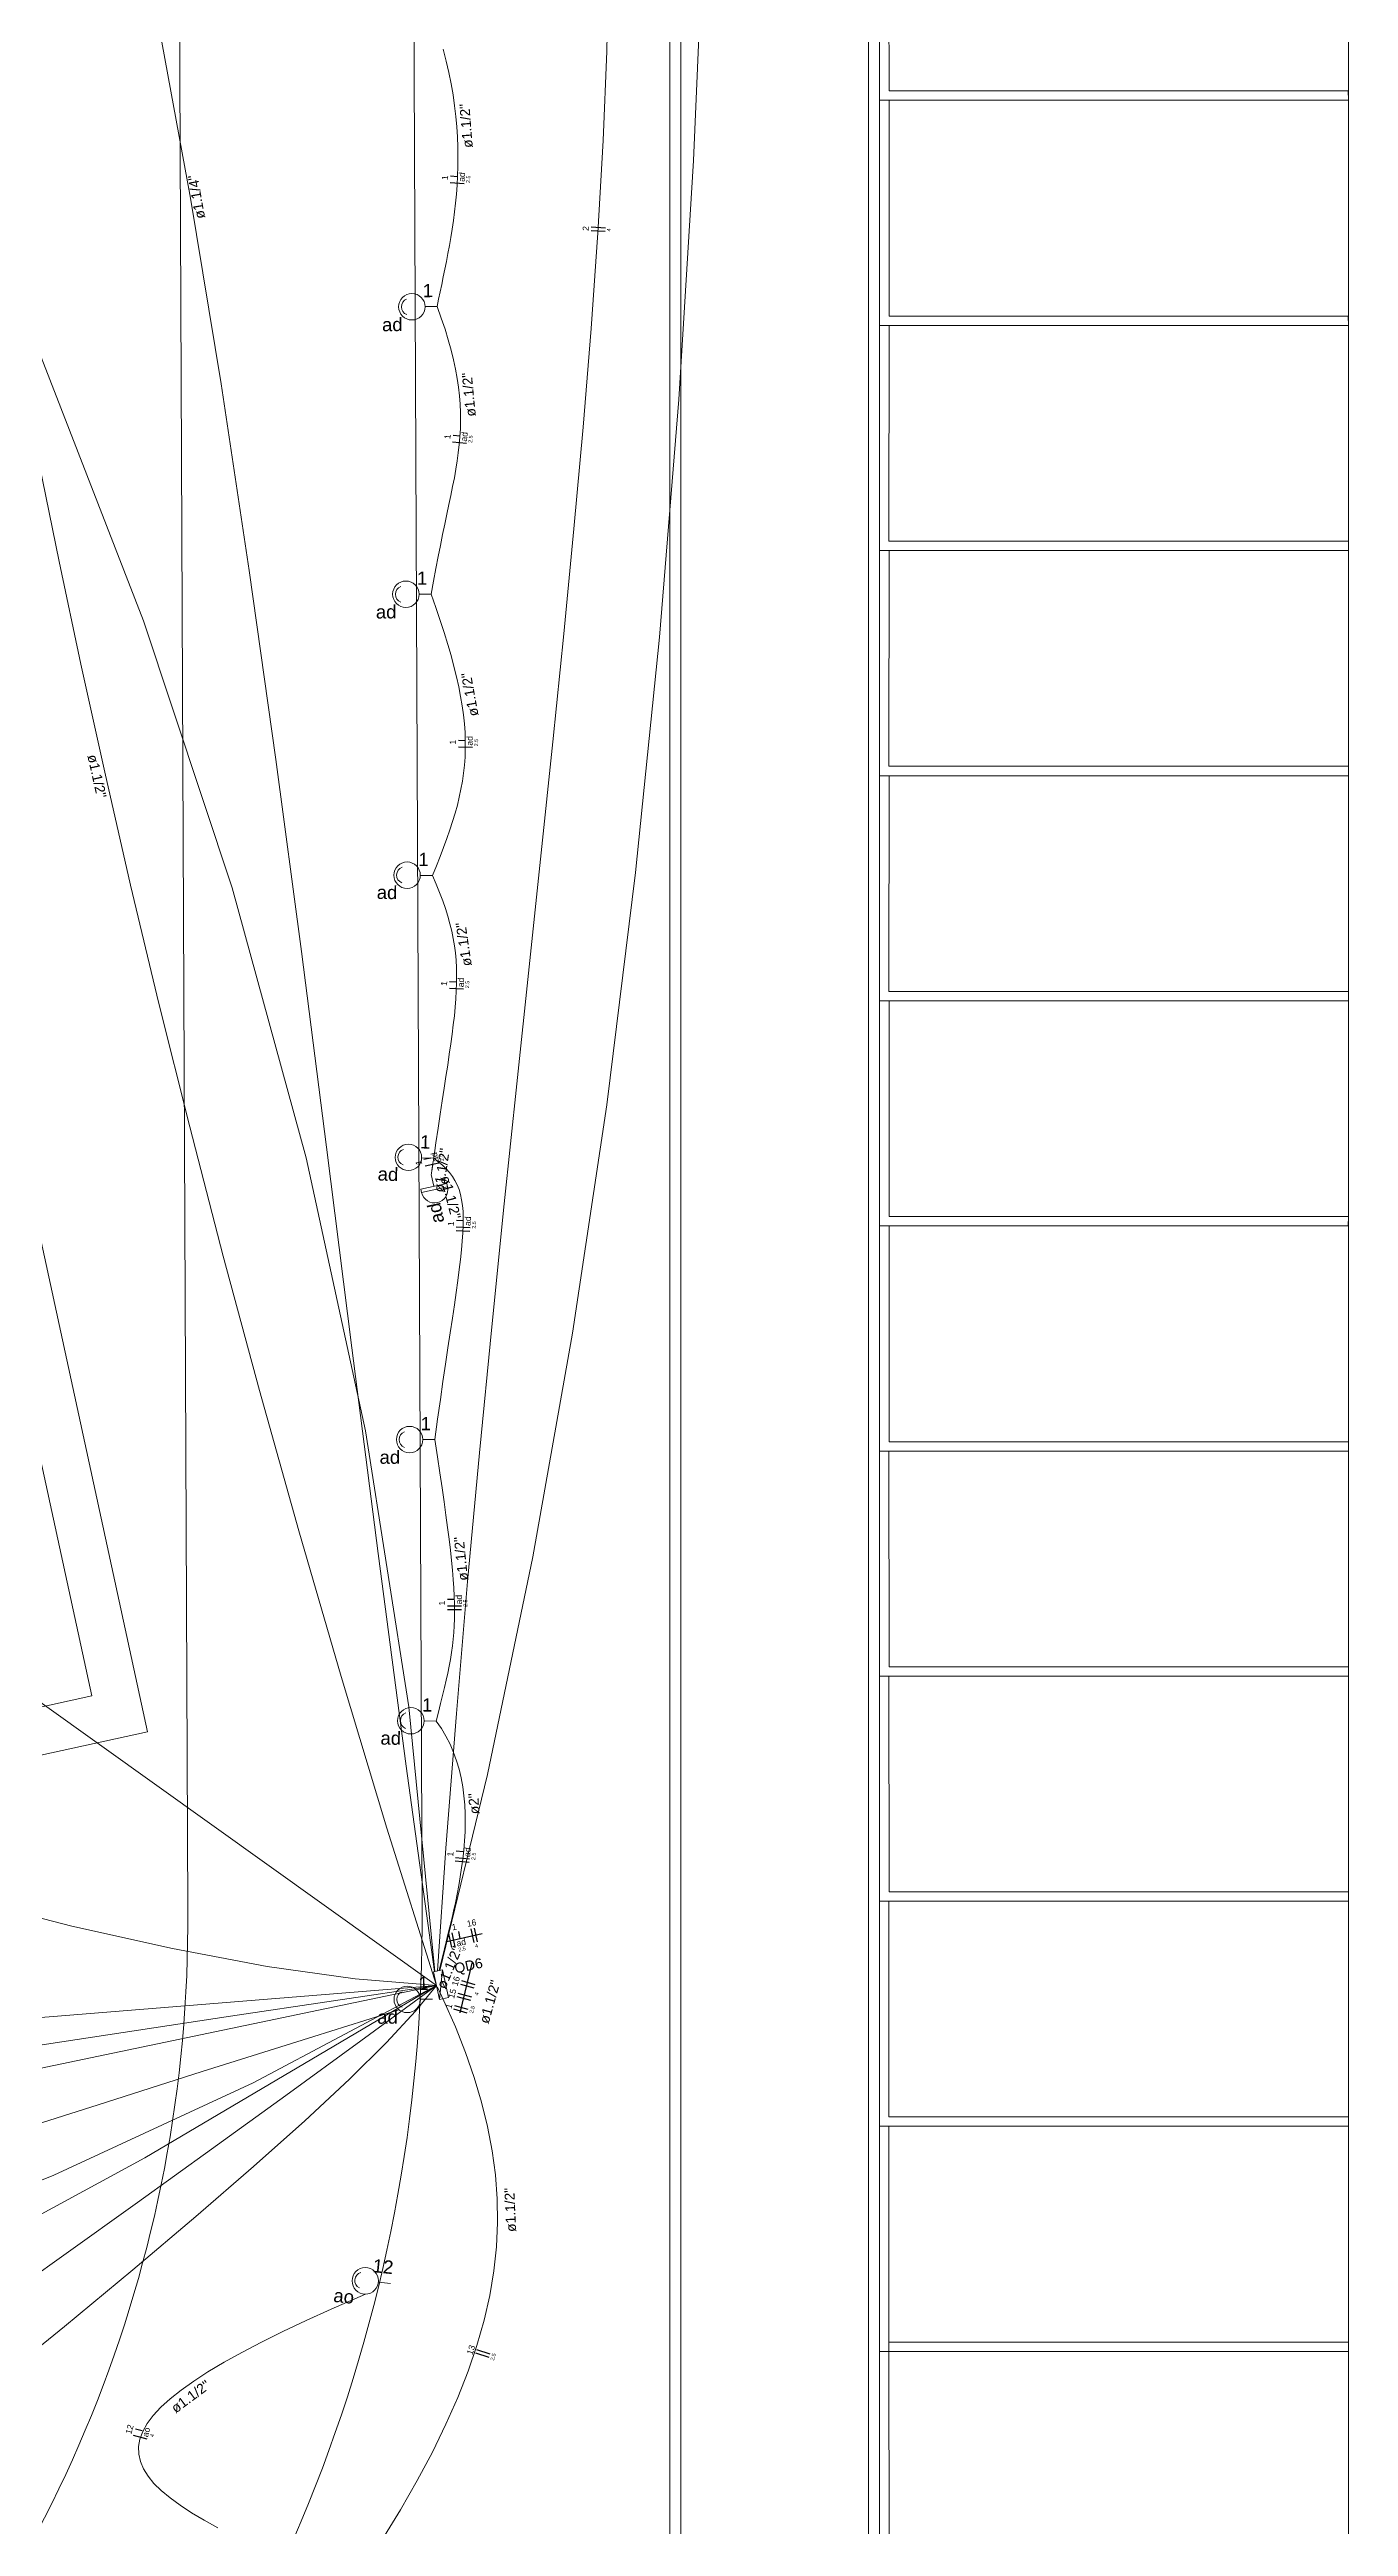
# Model space of a CAD drawing. Header units: millimetres. Extents: x -395 to 1008, y 9 to 692.
# Drawn here: x -28.12 to -14.26, y 34.3 to 60.7 of the extents above; entities that cross this region are included whole.
import ezdxf

# ---------------------------------------------------------------- set-up
doc = ezdxf.new("R2010")
doc.units = ezdxf.units.MM
doc.header["$LTSCALE"] = 0.1
doc.header["$MEASUREMENT"] = 0
for name, color, linetype, lineweight in [('.10 ultra fina', 240, 'Continuous', 5), ('.15', 150, 'Continuous', 15), ('.20', 130, 'Continuous', 5), ('.25', 70, 'Continuous', 5), ('.30', 50, 'Continuous', 5), ('.40 Interno parede', 27, 'Continuous', 5)]:
    doc.layers.add(name, color=color, linetype=linetype, lineweight=lineweight)
doc.layers.add('EL-Textos_fios', color=7, linetype='Continuous')
doc.styles.add('Arial', font='arial.ttf')

# ---------------------------------------------------------------- blocks, each defined once
blk = doc.blocks.new('eeetet')
at = {"layer": '.10 ultra fina', "color": 240, "lineweight": 5}
for p, q in [((671.697, 79.588), (671.697, 174.363)), ((671.817, 79.468), (671.817, 174.363)), ((673.817, 78.821), (673.817, 174.365)), ((673.937, 78.871), (673.937, 174.365)), ((678.937, 72.248), (678.938, 174.37)), ((666.556, 100.955), (666.315, 156.988)), ((669.056, 100.977), (668.815, 157.009)), ((673.937, 123.946), (673.937, 120.247)), ((674.037, 120.347), (674.036, 122.647)), ((666.128, 102.853), (661.996, 121.859)), ((665.533, 103.236), (661.613, 121.264)), ((673.937, 120.247), (678.937, 120.247)), ((678.936, 120.347), (674.037, 120.347)), ((674.037, 117.947), (674.037, 120.247)), ((678.937, 120.247), (678.936, 120.347)), ((673.937, 117.847), (678.937, 117.847)), ((674.036, 115.547), (674.037, 117.848)), ((678.936, 117.947), (674.037, 117.947)), ((678.937, 117.847), (678.936, 117.947)), ((673.936, 115.447), (678.937, 115.447)), ((678.937, 115.547), (674.036, 115.547)), ((674.036, 113.147), (674.037, 115.447)), ((678.937, 115.447), (678.937, 115.547)), ((673.936, 113.047), (678.937, 113.047)), ((678.937, 113.147), (674.036, 113.147)), ((674.036, 110.747), (674.037, 113.047)), ((678.937, 113.047), (678.937, 113.147)), ((673.937, 110.647), (678.937, 110.647)), ((678.937, 110.747), (674.036, 110.747)), ((674.037, 108.347), (674.037, 110.647)), ((678.937, 110.647), (678.937, 110.747)), ((678.937, 108.347), (674.037, 108.347)), ((678.936, 108.247), (678.937, 108.347)), ((673.937, 108.247), (678.936, 108.247)), ((674.037, 105.947), (674.037, 108.247)), ((678.937, 105.947), (674.037, 105.947)), ((678.937, 105.847), (678.937, 105.947)), ((673.937, 105.847), (678.937, 105.847)), ((674.037, 103.548), (674.036, 105.847)), ((678.937, 103.548), (674.037, 103.548)), ((673.937, 103.448), (678.937, 103.448)), ((674.037, 101.148), (674.036, 103.448)), ((657.911, 101.578), (665.533, 103.236)), ((655.575, 100.558), (666.128, 102.853)), ((678.936, 101.148), (674.037, 101.148)), ((673.937, 101.048), (678.937, 101.048)), ((674.036, 98.748), (674.036, 101.048)), ((673.936, 98.648), (678.937, 98.648)), ((678.936, 98.748), (674.036, 98.748)), ((674.036, 96.348), (674.036, 98.647)), ((673.937, 96.248), (678.937, 96.248)), ((678.936, 96.348), (674.036, 96.348)), ((674.037, 94.048), (674.036, 96.348))]:
    blk.add_line(p, q, dxfattribs=at)
for radius in [14, 16.5]:
    blk.add_arc((652.557, 100.834), radius, 270.1186, 0.4929, dxfattribs=at)

msp = doc.modelspace()

# ---------------------------------------------------------------- linework, layer by layer
at = {"layer": '.15', "color": 150, "lineweight": 15}
for p, q in [((-24.112, 57.961), (-23.983, 57.963)), ((-24.176, 54.895), (-24.047, 54.896)), ((-24.163, 51.897), (-24.034, 51.896)), ((-24.149, 48.886), (-24.02, 48.882)), ((-23.881, 48.613), (-24.157, 48.553)), ((-24.019, 48.583), (-24.046, 48.709)), ((-23.881, 48.613), (-23.873, 48.576)), ((-24.157, 48.553), (-24.149, 48.516)), ((-23.873, 48.576), (-24.149, 48.516)), ((-23.873, 48.576), (-24.149, 48.516)), ((-24.136, 45.882), (-24.007, 45.882)), ((-24.123, 42.883), (-23.994, 42.882)), ((-23.927, 40.229), (-24.024, 40.208)), ((-24.024, 40.208), (-23.96, 39.914)), ((-23.927, 40.229), (-23.96, 39.914)), ((-23.927, 40.229), (-23.863, 39.935)), ((-24.161, 39.915), (-24.033, 39.916)), ((-23.863, 39.935), (-23.96, 39.914)), ((-24.609, 36.9), (-24.482, 36.887))]:
    msp.add_line(p, q, dxfattribs=at)
for centre in [(-24.253, 57.959), (-24.317, 54.894), (-24.304, 51.899), (-24.29, 48.891), (-24.277, 45.882), (-24.264, 42.885), (-24.302, 39.914), (-24.75, 36.914)]:
    msp.add_circle(centre, 0.141, dxfattribs=at)
for centre, radius, start, end in [((-24.277, 57.959), 0.0881, 111.1365, 250.5067), ((-24.341, 54.894), 0.0881, 110.552, 249.9222), ((-24.328, 51.9), 0.0881, 109.4968, 248.867), ((-24.314, 48.892), 0.0881, 108.3666, 247.7368), ((-24.011, 48.546), 0.141, 192.2675, 12.2675), ((-24.301, 45.882), 0.0881, 110.3639, 249.7341), ((-24.288, 42.885), 0.0881, 109.7148, 249.085), ((-24.327, 39.914), 0.0881, 110.7144, 250.0846), ((-24.774, 36.917), 0.0881, 104.5312, 243.9014)]:
    msp.add_arc(centre, radius, start, end, dxfattribs=at)
at = {"layer": '.20', "color": 130, "lineweight": 20}
for points in [[(-90.162, 91.695), (-88.231, 89.862), (-86.119, 87.913), (-83.803, 85.832), (-81.257, 83.604), (-78.458, 81.216), (-75.381, 78.651), (-72.002, 75.895), (-68.297, 72.934), (-64.241, 69.752), (-59.81, 66.335), (-54.98, 62.668), (-49.726, 58.736), (-44.025, 54.524), (-37.852, 50.017), (-31.182, 45.201), (-23.992, 40.061)], [(-35.103, 85.061), (-33.918, 82.544), (-32.844, 80.122), (-31.874, 77.786), (-30.999, 75.526), (-30.214, 73.334), (-29.51, 71.2), (-28.882, 69.115), (-28.321, 67.071), (-27.821, 65.058), (-27.375, 63.067), (-26.976, 61.09), (-26.616, 59.117), (-26.289, 57.139), (-25.987, 55.148), (-25.704, 53.133), (-25.432, 51.087), (-25.164, 49), (-24.893, 46.862), (-24.612, 44.666), (-24.314, 42.402), (-24.013, 40.21)], [(-45.796, 83.59), (-43.586, 81.142), (-41.459, 78.655), (-39.422, 76.13), (-37.481, 73.566), (-35.642, 70.965), (-33.912, 68.328), (-32.297, 65.654), (-30.803, 62.945), (-29.437, 60.2), (-28.206, 57.422), (-27.115, 54.609), (-26.171, 51.764), (-25.38, 48.885), (-24.749, 45.975), (-24.285, 43.033), (-24.007, 40.212)], [(-21.734, 83.688), (-21.558, 81.52), (-21.403, 79.272), (-21.272, 76.952), (-21.167, 74.571), (-21.092, 72.138), (-21.049, 69.661), (-21.041, 67.152), (-21.07, 64.619), (-21.139, 62.071), (-21.25, 59.519), (-21.407, 56.971), (-21.611, 54.437), (-21.866, 51.927), (-22.175, 49.45), (-22.539, 47.015), (-22.961, 44.632), (-23.445, 42.311), (-23.953, 40.223)], [(-23.981, 40.217), (-23.89, 41.527), (-23.778, 42.963), (-23.658, 44.368), (-23.532, 45.742), (-23.401, 47.084), (-23.269, 48.395), (-23.135, 49.675), (-23.003, 50.922), (-22.874, 52.138), (-22.75, 53.321), (-22.633, 54.472), (-22.524, 55.59), (-22.426, 56.675), (-22.34, 57.728), (-22.268, 58.747), (-22.212, 59.733), (-22.174, 60.685), (-22.155, 61.603)], [(-29.065, 60.752), (-28.923, 59.957), (-28.769, 59.114), (-28.604, 58.222), (-28.424, 57.281), (-28.229, 56.289), (-28.016, 55.245), (-27.784, 54.148), (-27.53, 52.998), (-27.253, 51.793), (-26.951, 50.532), (-26.623, 49.215), (-26.266, 47.839), (-25.879, 46.405), (-25.46, 44.911), (-25.007, 43.357), (-24.519, 41.74), (-23.992, 40.061)], [(-23.983, 57.963), (-23.968, 58.04), (-23.952, 58.118), (-23.935, 58.198), (-23.919, 58.278), (-23.902, 58.359), (-23.885, 58.442), (-23.869, 58.527), (-23.853, 58.612), (-23.838, 58.699), (-23.823, 58.788), (-23.81, 58.878), (-23.798, 58.97), (-23.787, 59.063), (-23.778, 59.158), (-23.771, 59.255), (-23.765, 59.354), (-23.762, 59.455), (-23.761, 59.557), (-23.762, 59.662), (-23.767, 59.769), (-23.774, 59.878), (-23.784, 59.989), (-23.797, 60.102), (-23.814, 60.218), (-23.834, 60.336), (-23.858, 60.456), (-23.886, 60.579), (-23.919, 60.705)], [(-24.047, 54.896), (-24.023, 55.035), (-23.998, 55.168), (-23.973, 55.295), (-23.949, 55.415), (-23.925, 55.531), (-23.902, 55.642), (-23.879, 55.748), (-23.858, 55.85), (-23.837, 55.948), (-23.818, 56.044), (-23.8, 56.136), (-23.784, 56.227), (-23.77, 56.315), (-23.758, 56.403), (-23.748, 56.489), (-23.74, 56.574), (-23.735, 56.66), (-23.733, 56.746), (-23.734, 56.833), (-23.737, 56.92), (-23.744, 57.01), (-23.755, 57.102), (-23.769, 57.196), (-23.787, 57.293), (-23.808, 57.394), (-23.834, 57.498), (-23.865, 57.607), (-23.899, 57.72), (-23.939, 57.839), (-23.983, 57.963)], [(-24.034, 51.896), (-23.992, 51.999), (-23.952, 52.099), (-23.915, 52.196), (-23.88, 52.29), (-23.848, 52.382), (-23.819, 52.471), (-23.792, 52.559), (-23.768, 52.646), (-23.747, 52.732), (-23.729, 52.817), (-23.714, 52.901), (-23.701, 52.986), (-23.692, 53.071), (-23.686, 53.156), (-23.683, 53.243), (-23.683, 53.331), (-23.686, 53.421), (-23.693, 53.512), (-23.703, 53.607), (-23.716, 53.703), (-23.733, 53.803), (-23.753, 53.906), (-23.777, 54.013), (-23.804, 54.125), (-23.835, 54.24), (-23.87, 54.36), (-23.909, 54.486), (-23.951, 54.616), (-23.997, 54.753), (-24.047, 54.896)], [(-24.02, 48.882), (-23.997, 49.047), (-23.974, 49.203), (-23.952, 49.352), (-23.93, 49.493), (-23.909, 49.627), (-23.89, 49.754), (-23.871, 49.875), (-23.854, 49.99), (-23.838, 50.1), (-23.824, 50.205), (-23.811, 50.305), (-23.8, 50.401), (-23.791, 50.493), (-23.784, 50.582), (-23.779, 50.668), (-23.776, 50.752), (-23.776, 50.833), (-23.778, 50.913), (-23.782, 50.992), (-23.789, 51.07), (-23.799, 51.147), (-23.812, 51.225), (-23.828, 51.302), (-23.847, 51.381), (-23.869, 51.461), (-23.895, 51.543), (-23.924, 51.627), (-23.957, 51.713), (-23.994, 51.803), (-24.034, 51.896)], [(-24.02, 48.882), (-24.022, 48.874), (-24.023, 48.866), (-24.024, 48.859), (-24.025, 48.852), (-24.026, 48.845), (-24.027, 48.839), (-24.028, 48.833), (-24.028, 48.828), (-24.029, 48.823), (-24.03, 48.818), (-24.031, 48.813), (-24.031, 48.809), (-24.032, 48.804), (-24.033, 48.8), (-24.033, 48.796), (-24.034, 48.791), (-24.034, 48.787), (-24.035, 48.782), (-24.036, 48.778), (-24.036, 48.773), (-24.037, 48.768), (-24.038, 48.763), (-24.039, 48.758), (-24.04, 48.752), (-24.041, 48.746), (-24.041, 48.739), (-24.043, 48.733), (-24.044, 48.725), (-24.045, 48.717), (-24.046, 48.709)], [(-24.007, 45.882), (-23.978, 46.101), (-23.949, 46.308), (-23.921, 46.503), (-23.894, 46.687), (-23.868, 46.86), (-23.844, 47.022), (-23.821, 47.175), (-23.8, 47.318), (-23.78, 47.452), (-23.763, 47.577), (-23.747, 47.694), (-23.734, 47.803), (-23.723, 47.904), (-23.715, 47.999), (-23.709, 48.087), (-23.705, 48.168), (-23.705, 48.244), (-23.707, 48.314), (-23.713, 48.379), (-23.722, 48.439), (-23.734, 48.496), (-23.75, 48.548), (-23.77, 48.597), (-23.793, 48.644), (-23.82, 48.687), (-23.852, 48.729), (-23.887, 48.769), (-23.927, 48.807), (-23.971, 48.845), (-24.02, 48.882)], [(-23.994, 42.882), (-23.97, 42.978), (-23.947, 43.069), (-23.925, 43.155), (-23.905, 43.238), (-23.887, 43.317), (-23.87, 43.393), (-23.855, 43.467), (-23.842, 43.539), (-23.831, 43.611), (-23.821, 43.682), (-23.813, 43.753), (-23.806, 43.824), (-23.802, 43.897), (-23.799, 43.972), (-23.798, 44.049), (-23.799, 44.129), (-23.801, 44.212), (-23.806, 44.3), (-23.812, 44.392), (-23.82, 44.49), (-23.83, 44.593), (-23.842, 44.703), (-23.856, 44.82), (-23.872, 44.944), (-23.889, 45.077), (-23.909, 45.218), (-23.931, 45.369), (-23.954, 45.529), (-23.98, 45.7), (-24.007, 45.882)], [(-23.962, 40.221), (-23.941, 40.311), (-23.924, 40.38), (-23.906, 40.452), (-23.888, 40.527), (-23.868, 40.605), (-23.848, 40.687), (-23.828, 40.77), (-23.809, 40.856), (-23.789, 40.945), (-23.771, 41.035), (-23.753, 41.127), (-23.737, 41.22), (-23.722, 41.315), (-23.71, 41.41), (-23.699, 41.506), (-23.691, 41.603), (-23.686, 41.7), (-23.684, 41.797), (-23.685, 41.894), (-23.689, 41.99), (-23.698, 42.086), (-23.71, 42.181), (-23.727, 42.275), (-23.749, 42.368), (-23.776, 42.459), (-23.808, 42.548), (-23.845, 42.635), (-23.889, 42.72), (-23.938, 42.802), (-23.994, 42.882)], [(-23.992, 40.061), (-24.857, 40.134), (-25.797, 40.266), (-26.806, 40.455), (-27.879, 40.695), (-29.01, 40.985)], [(-90.929, 38.518), (-85.632, 38.039), (-79.856, 37.731), (-73.578, 37.59), (-66.772, 37.612), (-59.416, 37.794), (-51.484, 38.134), (-42.952, 38.627), (-33.796, 39.27), (-23.992, 40.061)], [(-90.412, 32.78), (-85.747, 32.507), (-80.697, 32.43), (-75.242, 32.558), (-69.361, 32.902), (-63.034, 33.472), (-56.24, 34.277), (-48.96, 35.329), (-41.172, 36.636), (-32.856, 38.21), (-23.992, 40.061)], [(-88.83, 29.854), (-84.651, 29.816), (-80.534, 29.838), (-76.485, 29.92), (-72.51, 30.061), (-68.615, 30.261), (-64.806, 30.52), (-61.089, 30.836), (-57.471, 31.211), (-53.958, 31.642), (-50.556, 32.131), (-47.271, 32.676), (-44.109, 33.277), (-41.077, 33.934), (-38.18, 34.646), (-35.425, 35.414), (-32.818, 36.236), (-30.365, 37.112), (-28.072, 38.041), (-25.946, 39.025), (-23.992, 40.061)], [(-23.992, 40.061), (-26.188, 39.736), (-28.315, 39.412), (-30.377, 39.088), (-32.379, 38.766), (-34.326, 38.446), (-36.222, 38.129), (-38.071, 37.815), (-39.878, 37.506), (-41.648, 37.202), (-43.385, 36.904), (-45.094, 36.613), (-46.779, 36.328), (-48.445, 36.052), (-50.096, 35.784), (-51.736, 35.526), (-53.372, 35.278), (-55.006, 35.041), (-56.643, 34.815)], [(-56.333, 27.858), (-53.546, 28.372), (-50.731, 28.978), (-47.888, 29.687), (-45.016, 30.505), (-42.113, 31.443), (-39.178, 32.508), (-36.211, 33.711), (-33.21, 35.058), (-30.174, 36.56), (-27.102, 38.225), (-23.992, 40.061)], [(-32.624, 33.937), (-31.848, 34.468), (-31.073, 35.003), (-30.298, 35.542), (-29.522, 36.085), (-28.744, 36.634), (-27.964, 37.189), (-27.18, 37.749), (-26.392, 38.317), (-25.598, 38.891), (-24.799, 39.472), (-23.992, 40.061)], [(-23.992, 40.061), (-24.213, 39.787), (-24.524, 39.453), (-24.92, 39.063), (-25.395, 38.621), (-25.942, 38.132), (-26.556, 37.6), (-27.23, 37.031), (-27.959, 36.428), (-28.736, 35.797), (-29.556, 35.142), (-30.411, 34.467), (-31.297, 33.777)], [(-24.574, 34.149), (-24.376, 34.473), (-24.197, 34.786), (-24.034, 35.089), (-23.89, 35.384), (-23.763, 35.671), (-23.653, 35.951), (-23.559, 36.226), (-23.483, 36.494), (-23.423, 36.759), (-23.379, 37.02), (-23.351, 37.278), (-23.339, 37.534), (-23.343, 37.789), (-23.362, 38.045), (-23.396, 38.301), (-23.446, 38.558), (-23.51, 38.818), (-23.589, 39.082), (-23.682, 39.349), (-23.789, 39.621), (-23.911, 39.9), (-23.979, 40.045)], [(-28.64, 38.46), (-27.601, 38.791), (-26.489, 39.144), (-25.3, 39.519), (-24.391, 39.804)], [(-26.322, 34.28), (-26.47, 34.361), (-26.605, 34.441), (-26.726, 34.521), (-26.833, 34.599), (-26.926, 34.677), (-27.004, 34.754), (-27.067, 34.832), (-27.116, 34.909), (-27.149, 34.987), (-27.167, 35.066), (-27.168, 35.146), (-27.154, 35.227), (-27.123, 35.309), (-27.076, 35.392), (-27.012, 35.478), (-26.93, 35.566), (-26.831, 35.656), (-26.715, 35.749), (-26.58, 35.844), (-26.428, 35.943), (-26.256, 36.045), (-26.066, 36.15), (-25.857, 36.26), (-25.629, 36.373), (-25.381, 36.491), (-25.113, 36.613), (-24.748, 36.773)]]:
    msp.add_lwpolyline(points, dxfattribs=at)
at = {"layer": '.25', "color": 70, "lineweight": 25}
for p, q in [((-23.695, 59.269), (-23.844, 59.279)), ((-23.765, 59.345), (-23.84, 59.35)), ((-22.192, 58.761), (-22.341, 58.77)), ((-22.189, 58.798), (-22.339, 58.808)), ((-23.671, 56.5), (-23.821, 56.515)), ((-23.739, 56.578), (-23.813, 56.586)), ((-23.607, 53.261), (-23.757, 53.263)), ((-23.681, 53.333), (-23.756, 53.334)), ((-23.775, 50.758), (-23.85, 50.761)), ((-23.703, 50.684), (-23.853, 50.69)), ((-24.052, 48.883), (-24.126, 48.867)), ((-23.964, 48.83), (-24.11, 48.798)), ((-23.633, 48.101), (-23.782, 48.109)), ((-23.631, 48.139), (-23.78, 48.147)), ((-23.702, 48.214), (-23.776, 48.218)), ((-23.798, 44.176), (-23.873, 44.176)), ((-23.723, 44.105), (-23.873, 44.105)), ((-23.723, 44.067), (-23.873, 44.068)), ((-23.706, 41.488), (-23.78, 41.495)), ((-23.641, 41.373), (-23.79, 41.387)), ((-23.638, 41.41), (-23.787, 41.424)), ((-23.59, 40.519), (-23.622, 40.666)), ((-23.553, 40.527), (-23.585, 40.674)), ((-23.827, 40.468), (-23.859, 40.615)), ((-23.79, 40.476), (-23.822, 40.623)), ((-23.737, 40.564), (-23.753, 40.638)), ((-23.624, 39.901), (-23.769, 39.942)), ((-23.614, 39.937), (-23.759, 39.978)), ((-23.587, 40.034), (-23.732, 40.074)), ((-23.577, 40.07), (-23.721, 40.111)), ((-23.662, 39.768), (-23.806, 39.809)), ((-23.651, 39.805), (-23.796, 39.845)), ((-23.418, 36.133), (-23.561, 36.178)), ((-23.429, 36.097), (-23.572, 36.142)), ((-27.077, 35.225), (-27.221, 35.265)), ((-27.13, 35.313), (-27.202, 35.333))]:
    msp.add_line(p, q, dxfattribs=at)
at = {"layer": 'EL-Textos_fios'}
for p, q in [((-23.88, 40.533), (-23.502, 40.615)), ((-23.739, 39.771), (-23.606, 40.315))]:
    msp.add_line(p, q, dxfattribs=at)

# ---------------------------------------------------------------- block references
at = {"layer": '.30'}
msp.add_blockref('eeetet', (-693.2, -60.087), dxfattribs=at)

# ---------------------------------------------------------------- texts
at = {"layer": '.40 Interno parede', "color": 27, "line_spacing_factor": 0.9, "style": 'Arial'}
for s, insert, char_height, width, attachment_point, rotation in [('ø1.1/2"', (-23.619, 59.892), 0.1059, 0.92508, 8, 94.4812), ('ø1.1/4"', (-26.496, 59.139), 0.1059, 0.92508, 8, 99.8957), ('1', (-23.867, 59.333), 0.0653, 0.10011, 8, 86.2879), ('ad', (-23.687, 59.34), 0.0653, 0.20021, 8, 86.2879), ('2.5', (-23.631, 59.317), 0.0406, 0.15292, 8, 86.2879), ('2', (-22.366, 58.791), 0.0653, 0.10011, 8, 86.3739), ('4', (-22.13, 58.776), 0.0406, 0.06118, 8, 86.3739), ('1', (-24.081, 58.061), 0.141, 0.2169, 8, 0.8207), ('ad', (-24.461, 57.697), 0.1412, 0.4338, 8, 0.8207), ('ø1.1/2"', (-23.59, 57.028), 0.1059, 0.92508, 8, 95.4896), ('1', (-23.841, 56.57), 0.0653, 0.10011, 8, 84.1966), ('ad', (-23.661, 56.57), 0.0653, 0.20021, 8, 84.1966), ('2.5', (-23.606, 56.546), 0.0406, 0.15292, 8, 84.1966), ('1', (-24.143, 54.995), 0.141, 0.2169, 8, 0.2362), ('ad', (-24.527, 54.634), 0.1412, 0.4338, 8, 0.2362), ('ø1.1/2"', (-23.58, 53.835), 0.1059, 0.92508, 8, 100.3311), ('ad', (-23.603, 53.331), 0.0653, 0.20021, 8, 89.0267), ('2.5', (-23.546, 53.312), 0.0406, 0.15292, 8, 89.0267), ('ø1.1/2"', (-27.666, 52.942), 0.1059, 0.92508, 8, 282.7208), ('1', (-23.783, 53.316), 0.0653, 0.10011, 8, 89.0267), ('1', (-24.129, 51.997), 0.141, 0.2169, 8, 359.182), ('ad', (-24.519, 51.643), 0.1412, 0.4338, 8, 359.182), ('ø1.1/2"', (-23.645, 51.17), 0.1059, 0.92508, 8, 98.3888), ('1', (-23.877, 50.744), 0.0653, 0.10011, 8, 87.3479), ('ad', (-23.697, 50.754), 0.0653, 0.20021, 8, 87.3479), ('2.5', (-23.641, 50.733), 0.0406, 0.15292, 8, 87.3479), ('1', (-24.113, 48.985), 0.141, 0.2169, 8, 358.0533), ('1', (-24.147, 48.843), 0.0653, 0.10011, 8, 102.2677), ('ad', (-23.976, 48.9), 0.0653, 0.20021, 8, 102.2677), ('ø1.1/2"', (-23.88, 48.745), 0.1059, 0.92508, 8, 81.5553), ('2.5', (-23.916, 48.893), 0.0406, 0.15292, 8, 102.2677), ('ad', (-24.51, 48.639), 0.1412, 0.4338, 8, 358.0533), ('ø1.1/2"', (-23.892, 48.451), 0.1059, 0.92508, 8, 284.5141), ('ad', (-23.927, 48.312), 0.1412, 0.4338, 8, 102.2677), ('1', (-23.804, 48.182), 0.0653, 0.10011, 8, 86.8781), ('ad', (-23.623, 48.209), 0.0653, 0.20021, 8, 86.8781), ('2.5', (-23.569, 48.169), 0.0406, 0.15292, 8, 86.8781), ('1', (-24.104, 45.982), 0.141, 0.2169, 8, 0.0472), ('ad', (-24.488, 45.622), 0.1412, 0.4338, 8, 0.0472), ('ø1.1/2"', (-23.674, 44.617), 0.1059, 0.92508, 8, 95.8678), ('1', (-23.899, 44.139), 0.0653, 0.10011, 8, 89.9033), ('ad', (-23.719, 44.176), 0.0653, 0.20021, 8, 89.9033), ('2.5', (-23.662, 44.138), 0.0406, 0.15292, 8, 89.9033), ('1', (-24.09, 42.983), 0.141, 0.2169, 8, 359.3997), ('ad', (-24.479, 42.627), 0.1412, 0.4338, 8, 359.3997), ('ø2"', (-23.536, 42.004), 0.1059, 0.44137, 8, 93.7708), ('1', (-23.81, 41.46), 0.0653, 0.10011, 8, 84.5461), ('ad', (-23.627, 41.481), 0.0653, 0.20021, 8, 84.5461), ('2.5', (-23.574, 41.438), 0.0406, 0.15292, 8, 84.5461), ('1', (-23.795, 40.655), 0.0653, 0.10011, 8, 12.2675), ('16', (-23.609, 40.696), 0.0653, 0.20021, 8, 12.2675), ('ø1.1/2"', (-23.803, 40.233), 0.1059, 0.92508, 8, 67.2199), ('ad', (-23.72, 40.488), 0.0653, 0.20021, 8, 12.2675), ('2.5', (-23.714, 40.431), 0.0406, 0.15292, 8, 12.2675), ('4', (-23.559, 40.465), 0.0406, 0.06118, 8, 12.2675), ('1', (-24.13, 40.015), 0.141, 0.2169, 8, 0.3967), ('16', (-23.752, 40.1), 0.0653, 0.20021, 8, 74.3418), ('QD6', (-23.78, 40.162), 0.1059, 0.59628, 7, 12.2675), ('15', (-23.789, 39.967), 0.0653, 0.20021, 8, 74.3418), ('4', (-23.543, 39.969), 0.0406, 0.06118, 8, 74.3418), ('ø1.1/2"', (-23.369, 39.873), 0.1059, 0.92508, 8, 74.3418), ('ad', (-24.512, 39.653), 0.1412, 0.4338, 8, 0.3967), ('1', (-23.826, 39.834), 0.0653, 0.10011, 8, 74.3418), ('2.5', (-23.59, 39.8), 0.0406, 0.15292, 8, 74.3418), ('ø1.1/2"', (-23.148, 37.673), 0.1059, 0.92508, 8, 92.5504), ('12', (-24.567, 36.996), 0.1412, 0.4338, 8, 354.2145), ('ao', (-24.986, 36.677), 0.1412, 0.4338, 8, 354.2145), ('13', (-23.591, 36.168), 0.0653, 0.20021, 8, 72.6286), ('2.5', (-23.366, 36.097), 0.0406, 0.15292, 8, 72.6286), ('ø1.1/2"', (-26.581, 35.636), 0.1059, 0.92508, 8, 36.5323), ('12', (-27.233, 35.322), 0.0653, 0.20021, 8, 74.5022), ('ao', (-27.055, 35.292), 0.0653, 0.20021, 8, 74.5022), ('4', (-27.005, 35.259), 0.0406, 0.06118, 8, 74.5022)]:
    msp.add_mtext(s, dxfattribs=dict(at, insert=insert, char_height=char_height, width=width, attachment_point=attachment_point, rotation=rotation))

doc.saveas('drawing.dxf')
